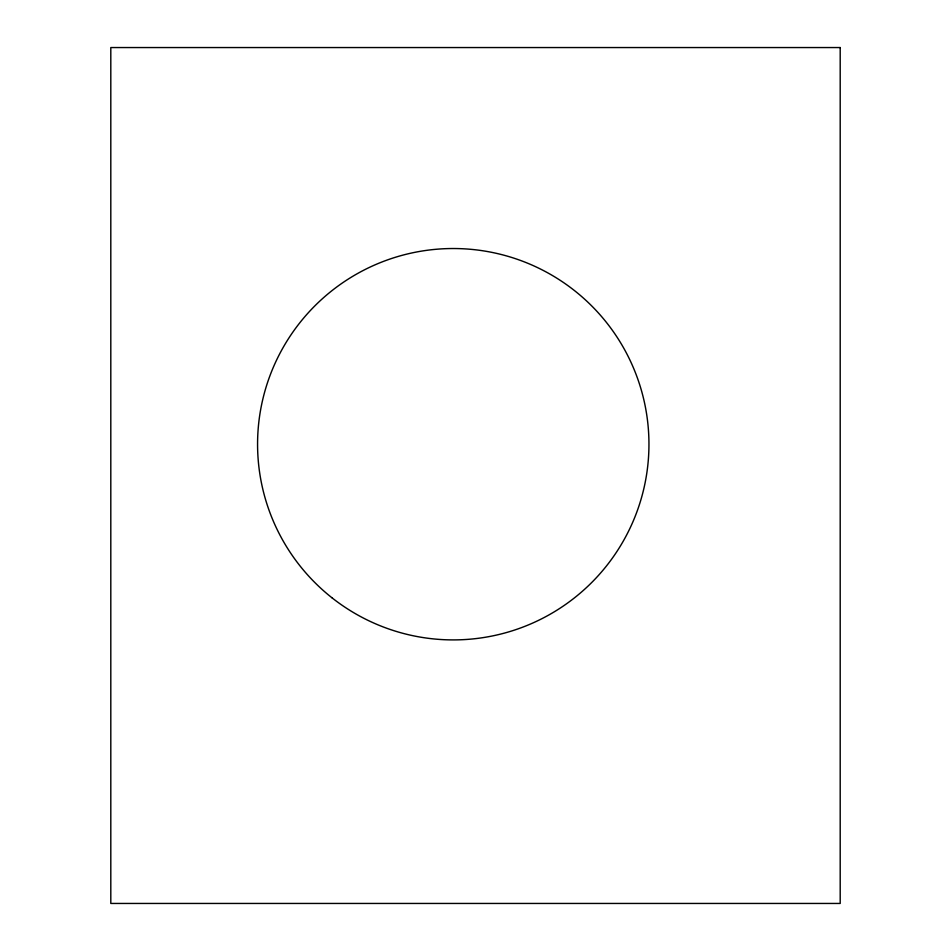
<?xml version="1.0" encoding="UTF-8"?>
<svg xmlns="http://www.w3.org/2000/svg" width="951" height="951" viewBox="0 0 951 951"><rect width="100%" height="100%" fill="white"/><g stroke="black" fill="none" stroke-linecap="round" stroke-linejoin="round"><path stroke-width="1.43" d="M840.197 47.55L110.803 47.55L110.803 903.45L840.197 903.45L840.197 47.55M332.256 598.013A195.692 195.692 0 0 0 646.953 472.112A195.692 195.692 0 0 0 380.578 262.524A195.692 195.692 0 0 0 332.256 598.013"/></g></svg>
